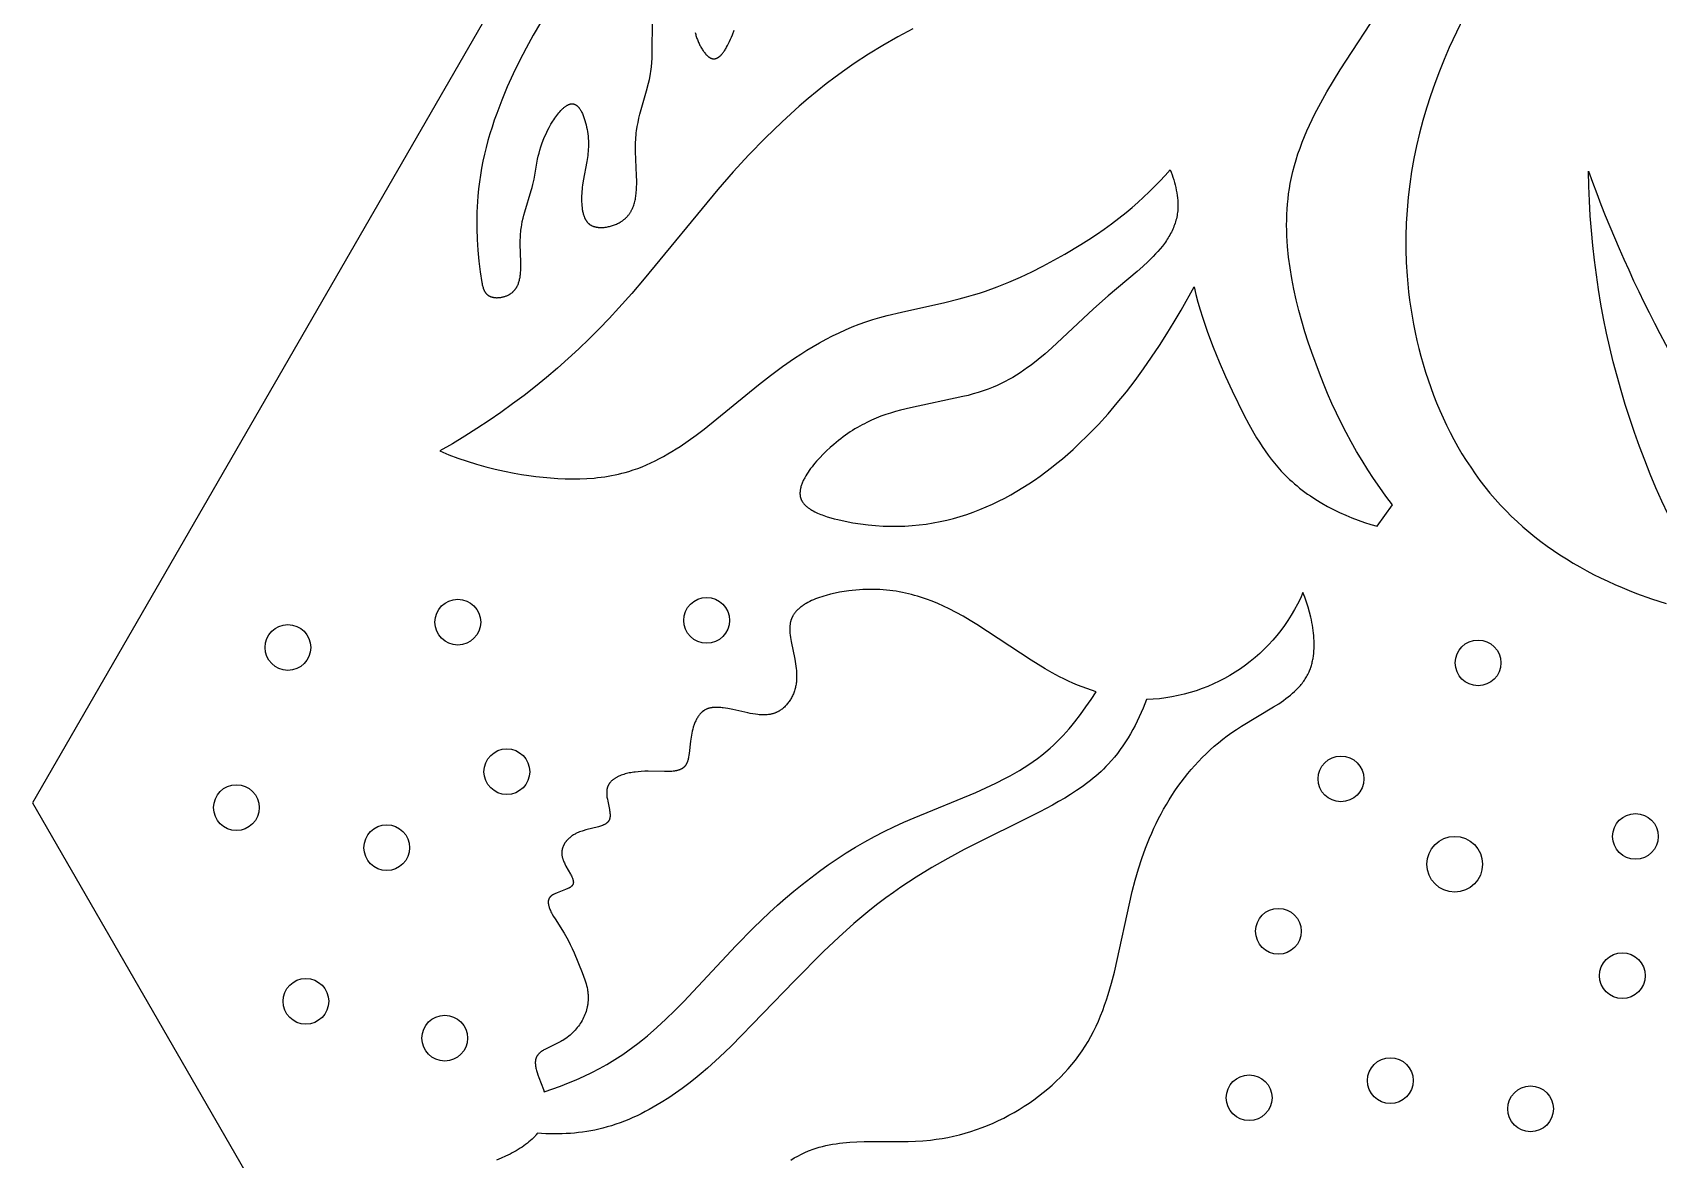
# Model space of a CAD drawing. Extents: x 158 to 281, y 154 to 261.
# Drawn here: x 157.88 to 203.53, y 197.58 to 229.2 of the extents above; entities that cross this region are included whole.
import ezdxf

# ---------------------------------------------------------------- set-up
doc = ezdxf.new("R2010")
doc.units = 0
doc.layers.add('LAYER_01', color=1, linetype='CONTINUOUS')

msp = doc.modelspace()

# ---------------------------------------------------------------- linework, layer by layer
at = {"layer": 'LAYER_01'}
for points in [[(157.879, 207.584), (188.622, 154.337), (250.106, 154.337), (280.848, 207.584), (250.106, 260.831), (188.622, 260.831)], [(172.246, 199.47), (172.699, 199.633), (172.924, 199.722), (173.147, 199.814), (173.367, 199.913), (173.584, 200.016), (173.798, 200.126), (174.007, 200.242), (174.157, 200.332), (174.304, 200.425), (174.449, 200.521), (174.591, 200.621), (174.732, 200.723), (174.87, 200.829), (175.007, 200.937), (175.141, 201.048), (175.405, 201.277), (175.663, 201.515), (175.917, 201.76), (176.166, 202.01), (177.628, 203.57), (178.125, 204.08), (178.566, 204.504), (178.792, 204.709), (179.021, 204.91), (179.254, 205.106), (179.49, 205.297), (179.73, 205.484), (179.974, 205.665), (180.221, 205.841), (180.472, 206.012), (180.727, 206.177), (180.986, 206.336), (181.248, 206.489), (181.515, 206.636), (181.786, 206.777), (182.061, 206.912), (182.344, 207.042), (182.63, 207.166), (184.362, 207.878), (184.644, 208.003), (184.923, 208.134), (185.196, 208.273), (185.33, 208.345), (185.462, 208.419), (185.593, 208.496), (185.722, 208.576), (185.849, 208.658), (185.973, 208.744), (186.096, 208.832), (186.216, 208.924), (186.333, 209.019), (186.448, 209.118), (186.542, 209.203), (186.633, 209.291), (186.723, 209.381), (186.811, 209.474), (186.897, 209.568), (186.982, 209.665), (187.065, 209.763), (187.146, 209.862), (187.304, 210.066), (187.455, 210.275), (187.601, 210.487), (187.741, 210.701), (187.609, 210.744), (187.478, 210.79), (187.348, 210.839), (187.218, 210.891), (187.09, 210.946), (186.963, 211.003), (186.837, 211.063), (186.713, 211.125), (186.509, 211.233), (186.309, 211.346), (186.111, 211.464), (185.916, 211.585), (184.392, 212.589), (184.2, 212.706), (184.008, 212.819), (183.813, 212.927), (183.616, 213.029), (183.459, 213.105), (183.3, 213.175), (183.139, 213.242), (182.976, 213.302), (182.811, 213.358), (182.728, 213.384), (182.644, 213.408), (182.559, 213.431), (182.473, 213.452), (182.387, 213.472), (182.3, 213.49), (182.213, 213.506), (182.124, 213.521), (182.035, 213.534), (181.945, 213.545), (181.854, 213.555), (181.762, 213.563), (181.67, 213.569), (181.577, 213.573), (181.482, 213.575), (181.387, 213.575), (181.291, 213.573), (181.194, 213.569), (181.095, 213.564), (180.996, 213.556), (180.896, 213.546), (180.795, 213.534), (180.667, 213.515), (180.539, 213.494), (180.411, 213.468), (180.284, 213.439), (180.159, 213.406), (180.098, 213.388), (180.038, 213.369), (179.978, 213.349), (179.92, 213.328), (179.862, 213.306), (179.807, 213.283), (179.752, 213.259), (179.699, 213.233), (179.648, 213.207), (179.599, 213.179), (179.575, 213.165), (179.551, 213.15), (179.528, 213.136), (179.506, 213.121), (179.484, 213.105), (179.463, 213.089), (179.442, 213.073), (179.422, 213.057), (179.402, 213.04), (179.383, 213.024), (179.365, 213.006), (179.347, 212.989), (179.33, 212.971), (179.313, 212.953), (179.298, 212.934), (179.283, 212.916), (179.268, 212.896), (179.255, 212.877), (179.242, 212.857), (179.236, 212.847), (179.23, 212.837), (179.224, 212.827), (179.218, 212.817), (179.213, 212.807), (179.208, 212.796), (179.203, 212.786), (179.198, 212.775), (179.194, 212.765), (179.189, 212.754), (179.185, 212.742), (179.181, 212.731), (179.177, 212.719), (179.173, 212.707), (179.169, 212.695), (179.166, 212.683), (179.163, 212.671), (179.16, 212.659), (179.155, 212.634), (179.151, 212.609), (179.147, 212.584), (179.144, 212.558), (179.142, 212.532), (179.141, 212.506), (179.14, 212.479), (179.14, 212.453), (179.14, 212.425), (179.141, 212.398), (179.143, 212.37), (179.145, 212.342), (179.151, 212.286), (179.159, 212.228), (179.167, 212.17), (179.178, 212.111), (179.279, 211.614), (179.301, 211.486), (179.311, 211.422), (179.319, 211.358), (179.325, 211.294), (179.33, 211.23), (179.332, 211.166), (179.332, 211.134), (179.332, 211.102), (179.331, 211.07), (179.329, 211.038), (179.327, 211.007), (179.324, 210.975), (179.32, 210.944), (179.316, 210.912), (179.31, 210.881), (179.304, 210.85), (179.297, 210.82), (179.289, 210.79), (179.281, 210.761), (179.272, 210.732), (179.262, 210.703), (179.251, 210.674), (179.24, 210.645), (179.228, 210.617), (179.215, 210.589), (179.201, 210.562), (179.187, 210.535), (179.172, 210.508), (179.157, 210.482), (179.141, 210.457), (179.124, 210.432), (179.106, 210.407), (179.088, 210.383), (179.07, 210.36), (179.05, 210.337), (179.031, 210.315), (179.01, 210.294), (178.989, 210.274), (178.968, 210.254), (178.946, 210.235), (178.924, 210.217), (178.901, 210.2), (178.889, 210.191), (178.877, 210.183), (178.865, 210.175), (178.853, 210.168), (178.841, 210.161), (178.829, 210.153), (178.817, 210.147), (178.804, 210.14), (178.792, 210.134), (178.779, 210.127), (178.766, 210.122), (178.753, 210.116), (178.739, 210.11), (178.724, 210.105), (178.71, 210.099), (178.695, 210.094), (178.68, 210.09), (178.665, 210.085), (178.65, 210.081), (178.635, 210.078), (178.619, 210.074), (178.604, 210.071), (178.588, 210.068), (178.572, 210.066), (178.541, 210.061), (178.509, 210.058), (178.476, 210.055), (178.444, 210.054), (178.411, 210.053), (178.377, 210.053), (178.344, 210.055), (178.31, 210.056), (178.276, 210.059), (178.242, 210.062), (178.173, 210.07), (178.103, 210.081), (178.032, 210.093), (177.962, 210.107), (177.539, 210.202), (177.403, 210.229), (177.336, 210.241), (177.27, 210.25), (177.238, 210.254), (177.206, 210.258), (177.174, 210.26), (177.143, 210.262), (177.112, 210.264), (177.082, 210.264), (177.052, 210.264), (177.022, 210.262), (176.993, 210.26), (176.979, 210.259), (176.965, 210.257), (176.951, 210.255), (176.937, 210.253), (176.923, 210.25), (176.91, 210.247), (176.896, 210.244), (176.883, 210.241), (176.869, 210.237), (176.856, 210.233), (176.843, 210.229), (176.831, 210.225), (176.818, 210.22), (176.806, 210.215), (176.793, 210.209), (176.781, 210.204), (176.769, 210.198), (176.758, 210.191), (176.746, 210.184), (176.734, 210.177), (176.723, 210.17), (176.712, 210.162), (176.703, 210.155), (176.695, 210.149), (176.686, 210.142), (176.678, 210.135), (176.67, 210.127), (176.662, 210.12), (176.654, 210.112), (176.646, 210.104), (176.638, 210.096), (176.63, 210.088), (176.623, 210.079), (176.615, 210.07), (176.601, 210.052), (176.586, 210.033), (176.573, 210.014), (176.559, 209.994), (176.546, 209.973), (176.534, 209.951), (176.522, 209.929), (176.51, 209.906), (176.499, 209.883), (176.488, 209.859), (176.478, 209.835), (176.468, 209.81), (176.458, 209.785), (176.449, 209.759), (176.44, 209.733), (176.431, 209.707), (176.416, 209.653), (176.402, 209.598), (176.389, 209.542), (176.378, 209.485), (176.368, 209.428), (176.36, 209.37), (176.352, 209.311), (176.317, 208.972), (176.31, 208.92), (176.301, 208.87), (176.296, 208.846), (176.291, 208.822), (176.286, 208.799), (176.279, 208.777), (176.273, 208.755), (176.269, 208.745), (176.265, 208.734), (176.261, 208.724), (176.257, 208.714), (176.253, 208.704), (176.249, 208.694), (176.244, 208.685), (176.24, 208.676), (176.235, 208.667), (176.23, 208.658), (176.224, 208.649), (176.219, 208.641), (176.213, 208.633), (176.207, 208.625), (176.203, 208.619), (176.198, 208.614), (176.193, 208.608), (176.188, 208.603), (176.183, 208.597), (176.178, 208.592), (176.173, 208.587), (176.167, 208.582), (176.162, 208.577), (176.156, 208.573), (176.15, 208.568), (176.145, 208.563), (176.139, 208.559), (176.132, 208.555), (176.126, 208.551), (176.12, 208.547), (176.114, 208.543), (176.107, 208.539), (176.1, 208.536), (176.094, 208.532), (176.087, 208.529), (176.08, 208.525), (176.066, 208.519), (176.051, 208.513), (176.036, 208.508), (176.021, 208.502), (176.005, 208.498), (175.989, 208.493), (175.973, 208.489), (175.956, 208.485), (175.939, 208.482), (175.922, 208.479), (175.904, 208.476), (175.868, 208.471), (175.83, 208.467), (175.791, 208.464), (175.752, 208.462), (175.711, 208.461), (175.626, 208.461), (175.164, 208.47), (175.066, 208.469), (174.969, 208.465), (174.884, 208.458), (174.8, 208.449), (174.758, 208.444), (174.716, 208.437), (174.676, 208.43), (174.635, 208.422), (174.595, 208.414), (174.556, 208.404), (174.518, 208.394), (174.48, 208.383), (174.443, 208.371), (174.407, 208.358), (174.373, 208.344), (174.339, 208.329), (174.322, 208.322), (174.306, 208.314), (174.29, 208.305), (174.275, 208.297), (174.26, 208.288), (174.245, 208.28), (174.23, 208.271), (174.216, 208.261), (174.202, 208.252), (174.189, 208.242), (174.176, 208.232), (174.163, 208.221), (174.151, 208.211), (174.139, 208.2), (174.128, 208.189), (174.117, 208.178), (174.106, 208.166), (174.096, 208.154), (174.086, 208.142), (174.077, 208.13), (174.073, 208.123), (174.068, 208.117), (174.064, 208.111), (174.06, 208.104), (174.056, 208.098), (174.052, 208.091), (174.049, 208.084), (174.045, 208.078), (174.042, 208.071), (174.038, 208.064), (174.035, 208.057), (174.032, 208.05), (174.029, 208.043), (174.026, 208.036), (174.023, 208.028), (174.021, 208.021), (174.019, 208.014), (174.016, 208.006), (174.014, 207.999), (174.012, 207.991), (174.01, 207.983), (174.009, 207.976), (174.007, 207.968), (174.006, 207.96), (174.004, 207.947), (174.002, 207.935), (174.001, 207.922), (174, 207.909), (173.999, 207.896), (173.999, 207.883), (173.999, 207.869), (173.999, 207.856), (173.999, 207.842), (174, 207.828), (174.002, 207.801), (174.005, 207.772), (174.008, 207.744), (174.013, 207.715), (174.018, 207.686), (174.029, 207.628), (174.076, 207.398), (174.081, 207.37), (174.085, 207.343), (174.089, 207.317), (174.091, 207.291), (174.093, 207.266), (174.094, 207.253), (174.094, 207.241), (174.094, 207.229), (174.094, 207.217), (174.094, 207.206), (174.093, 207.194), (174.092, 207.183), (174.09, 207.172), (174.089, 207.161), (174.088, 207.156), (174.086, 207.151), (174.085, 207.146), (174.084, 207.141), (174.083, 207.136), (174.081, 207.131), (174.08, 207.126), (174.078, 207.121), (174.076, 207.116), (174.074, 207.111), (174.072, 207.106), (174.069, 207.1), (174.067, 207.095), (174.064, 207.09), (174.061, 207.085), (174.058, 207.079), (174.055, 207.075), (174.052, 207.07), (174.048, 207.065), (174.045, 207.06), (174.041, 207.055), (174.037, 207.051), (174.033, 207.046), (174.029, 207.042), (174.025, 207.038), (174.02, 207.033), (174.016, 207.029), (174.011, 207.025), (174.007, 207.021), (174.002, 207.017), (173.997, 207.013), (173.992, 207.01), (173.987, 207.006), (173.981, 207.002), (173.971, 206.995), (173.959, 206.988), (173.948, 206.981), (173.936, 206.975), (173.923, 206.969), (173.91, 206.963), (173.897, 206.957), (173.884, 206.951), (173.87, 206.946), (173.856, 206.94), (173.826, 206.93), (173.796, 206.921), (173.765, 206.911), (173.415, 206.824), (173.342, 206.803), (173.307, 206.792), (173.271, 206.78), (173.236, 206.767), (173.201, 206.753), (173.167, 206.738), (173.15, 206.73), (173.134, 206.721), (173.111, 206.709), (173.088, 206.696), (173.065, 206.683), (173.043, 206.668), (173.022, 206.654), (173.001, 206.639), (172.981, 206.623), (172.961, 206.607), (172.942, 206.59), (172.924, 206.573), (172.906, 206.555), (172.889, 206.537), (172.873, 206.518), (172.865, 206.509), (172.858, 206.499), (172.85, 206.489), (172.843, 206.48), (172.836, 206.47), (172.829, 206.46), (172.823, 206.45), (172.817, 206.44), (172.81, 206.429), (172.805, 206.419), (172.799, 206.409), (172.793, 206.398), (172.788, 206.388), (172.783, 206.377), (172.779, 206.366), (172.774, 206.355), (172.77, 206.344), (172.766, 206.334), (172.762, 206.323), (172.759, 206.311), (172.755, 206.3), (172.753, 206.289), (172.75, 206.278), (172.747, 206.266), (172.745, 206.255), (172.743, 206.243), (172.742, 206.232), (172.741, 206.22), (172.74, 206.209), (172.739, 206.197), (172.738, 206.185), (172.738, 206.174), (172.738, 206.162), (172.739, 206.15), (172.74, 206.138), (172.741, 206.126), (172.742, 206.114), (172.744, 206.102), (172.746, 206.088), (172.749, 206.073), (172.753, 206.059), (172.757, 206.044), (172.761, 206.029), (172.765, 206.015), (172.77, 206), (172.775, 205.986), (172.781, 205.971), (172.787, 205.956), (172.799, 205.927), (172.813, 205.898), (172.827, 205.868), (172.857, 205.81), (172.983, 205.587), (172.997, 205.561), (173.01, 205.535), (173.022, 205.51), (173.033, 205.485), (173.038, 205.473), (173.042, 205.461), (173.046, 205.449), (173.05, 205.437), (173.053, 205.426), (173.056, 205.415), (173.057, 205.409), (173.059, 205.404), (173.06, 205.398), (173.061, 205.393), (173.061, 205.387), (173.062, 205.382), (173.063, 205.376), (173.063, 205.371), (173.064, 205.366), (173.064, 205.361), (173.064, 205.356), (173.064, 205.351), (173.063, 205.345), (173.063, 205.34), (173.063, 205.336), (173.062, 205.331), (173.061, 205.326), (173.06, 205.321), (173.059, 205.316), (173.058, 205.312), (173.057, 205.307), (173.056, 205.305), (173.055, 205.303), (173.054, 205.3), (173.053, 205.298), (173.052, 205.296), (173.051, 205.294), (173.05, 205.291), (173.049, 205.289), (173.048, 205.287), (173.047, 205.285), (173.046, 205.283), (173.045, 205.281), (173.043, 205.278), (173.042, 205.276), (173.04, 205.273), (173.038, 205.27), (173.035, 205.267), (173.033, 205.263), (173.03, 205.26), (173.028, 205.257), (173.025, 205.254), (173.022, 205.251), (173.019, 205.248), (173.016, 205.245), (173.013, 205.242), (173.009, 205.239), (173.006, 205.236), (173.003, 205.233), (172.996, 205.228), (172.988, 205.222), (172.98, 205.217), (172.972, 205.211), (172.964, 205.206), (172.955, 205.201), (172.946, 205.196), (172.937, 205.191), (172.927, 205.186), (172.908, 205.176), (172.887, 205.167), (172.866, 205.158), (172.844, 205.149), (172.657, 205.08), (172.61, 205.063), (172.588, 205.053), (172.566, 205.044), (172.545, 205.034), (172.524, 205.024), (172.505, 205.014), (172.495, 205.008), (172.486, 205.003), (172.477, 204.998), (172.468, 204.992), (172.46, 204.986), (172.452, 204.98), (172.444, 204.974), (172.437, 204.968), (172.433, 204.965), (172.43, 204.962), (172.426, 204.958), (172.423, 204.955), (172.418, 204.95), (172.414, 204.946), (172.409, 204.941), (172.405, 204.936), (172.401, 204.93), (172.397, 204.925), (172.394, 204.92), (172.391, 204.915), (172.387, 204.909), (172.384, 204.904), (172.381, 204.898), (172.379, 204.893), (172.376, 204.887), (172.374, 204.881), (172.372, 204.875), (172.37, 204.87), (172.368, 204.864), (172.366, 204.858), (172.365, 204.852), (172.364, 204.845), (172.362, 204.839), (172.361, 204.833), (172.36, 204.827), (172.36, 204.82), (172.359, 204.814), (172.359, 204.807), (172.359, 204.801), (172.358, 204.794), (172.359, 204.788), (172.359, 204.781), (172.359, 204.774), (172.359, 204.767), (172.36, 204.761), (172.361, 204.754), (172.362, 204.747), (172.363, 204.74), (172.365, 204.726), (172.368, 204.711), (172.371, 204.697), (172.375, 204.682), (172.38, 204.667), (172.384, 204.652), (172.389, 204.637), (172.395, 204.622), (172.401, 204.606), (172.407, 204.59), (172.421, 204.559), (172.436, 204.527), (172.453, 204.494), (172.47, 204.461), (172.508, 204.395), (172.55, 204.327), (172.808, 203.925), (172.846, 203.86), (172.882, 203.797), (172.916, 203.734), (172.977, 203.613), (173.032, 203.495), (173.083, 203.379), (173.308, 202.826), (173.349, 202.721), (173.386, 202.615), (173.403, 202.562), (173.419, 202.508), (173.434, 202.454), (173.447, 202.4), (173.458, 202.345), (173.463, 202.318), (173.467, 202.29), (173.47, 202.263), (173.474, 202.235), (173.476, 202.208), (173.478, 202.18), (173.479, 202.157), (173.48, 202.135), (173.48, 202.112), (173.48, 202.089), (173.479, 202.067), (173.478, 202.044), (173.476, 202.021), (173.474, 201.999), (173.472, 201.976), (173.469, 201.954), (173.466, 201.931), (173.462, 201.908), (173.458, 201.886), (173.454, 201.864), (173.449, 201.841), (173.444, 201.819), (173.432, 201.774), (173.419, 201.73), (173.404, 201.686), (173.388, 201.643), (173.37, 201.6), (173.351, 201.557), (173.33, 201.515), (173.308, 201.474), (173.284, 201.433), (173.259, 201.392), (173.232, 201.353), (173.204, 201.314), (173.175, 201.276), (173.144, 201.238), (173.112, 201.202), (173.079, 201.166), (173.044, 201.132), (173.008, 201.098), (172.971, 201.065), (172.933, 201.034), (172.893, 201.003), (172.852, 200.974), (172.81, 200.945), (172.767, 200.918), (172.741, 200.903), (172.714, 200.888), (172.659, 200.859), (172.335, 200.701), (172.285, 200.675), (172.261, 200.662), (172.238, 200.648), (172.215, 200.635), (172.193, 200.621), (172.173, 200.607), (172.153, 200.592), (172.143, 200.585), (172.134, 200.577), (172.125, 200.57), (172.116, 200.562), (172.107, 200.554), (172.099, 200.546), (172.091, 200.538), (172.083, 200.53), (172.076, 200.522), (172.069, 200.513), (172.062, 200.505), (172.055, 200.496), (172.049, 200.487), (172.043, 200.478), (172.041, 200.474), (172.038, 200.469), (172.035, 200.464), (172.033, 200.46), (172.03, 200.454), (172.027, 200.448), (172.025, 200.443), (172.022, 200.437), (172.02, 200.431), (172.018, 200.425), (172.016, 200.419), (172.014, 200.413), (172.012, 200.407), (172.01, 200.401), (172.008, 200.395), (172.007, 200.389), (172.005, 200.383), (172.004, 200.377), (172.003, 200.37), (172.001, 200.364), (172, 200.351), (171.998, 200.338), (171.997, 200.325), (171.996, 200.312), (171.996, 200.298), (171.996, 200.284), (171.996, 200.27), (171.997, 200.256), (171.998, 200.242), (171.999, 200.228), (172.001, 200.213), (172.003, 200.198), (172.008, 200.169), (172.014, 200.138), (172.021, 200.107), (172.029, 200.076), (172.038, 200.044), (172.048, 200.012), (172.07, 199.947), (172.093, 199.88), (172.223, 199.538)]]:
    msp.add_lwpolyline(points, close=True, dxfattribs=at)
for points in [[(198.578, 230.726), (197.657, 228.779), (197.514, 228.45), (197.377, 228.118), (197.247, 227.776), (197.126, 227.431), (197.014, 227.084), (196.911, 226.733), (196.819, 226.38), (196.735, 226.024), (196.662, 225.667), (196.599, 225.307), (196.546, 224.945), (196.503, 224.582), (196.471, 224.217), (196.449, 223.851), (196.438, 223.484), (196.438, 223.116), (196.449, 222.747), (196.471, 222.378), (196.49, 222.15), (196.514, 221.922), (196.542, 221.695), (196.574, 221.467), (196.611, 221.24), (196.651, 221.014), (196.697, 220.788), (196.746, 220.563), (196.8, 220.339), (196.858, 220.116), (196.921, 219.894), (196.988, 219.674), (197.059, 219.455), (197.135, 219.238), (197.215, 219.023), (197.299, 218.81), (197.388, 218.599), (197.481, 218.39), (197.579, 218.183), (197.681, 217.979), (197.787, 217.778), (197.898, 217.579), (198.013, 217.383), (198.133, 217.191), (198.257, 217.001), (198.385, 216.815), (198.518, 216.633), (198.656, 216.454), (198.798, 216.279), (198.944, 216.107), (199.095, 215.94), (199.25, 215.777), (199.403, 215.625), (199.56, 215.476), (199.722, 215.331), (199.887, 215.191), (200.055, 215.054), (200.227, 214.921), (200.402, 214.792), (200.58, 214.667), (200.762, 214.546), (200.946, 214.428), (201.133, 214.315), (201.322, 214.205), (201.514, 214.099), (201.709, 213.996), (201.905, 213.898), (202.104, 213.803), (202.304, 213.712), (202.506, 213.624), (202.71, 213.54), (202.915, 213.46), (203.33, 213.31), (203.748, 213.175)], [(182.597, 229.305), (182.174, 229.079), (181.757, 228.842), (181.348, 228.593), (180.948, 228.331), (180.681, 228.146), (180.418, 227.955), (180.16, 227.759), (179.905, 227.557), (179.654, 227.349), (179.406, 227.137), (178.922, 226.698), (178.451, 226.243), (177.994, 225.773), (177.549, 225.291), (177.117, 224.799), (175.052, 222.288), (174.701, 221.877), (174.342, 221.473), (174.069, 221.179), (173.79, 220.89), (173.506, 220.606), (173.216, 220.327), (172.92, 220.054), (172.62, 219.787), (172.313, 219.526), (172.002, 219.271), (171.683, 219.021), (171.359, 218.778), (171.03, 218.541), (170.696, 218.311), (170.358, 218.087), (170.016, 217.871), (169.669, 217.662), (169.319, 217.459), (169.57, 217.356), (169.824, 217.26), (170.08, 217.173), (170.34, 217.092), (170.602, 217.019), (170.867, 216.953), (171.135, 216.893), (171.406, 216.84), (171.607, 216.804), (171.81, 216.773), (172.014, 216.745), (172.219, 216.721), (172.424, 216.702), (172.629, 216.688), (172.833, 216.679), (173.038, 216.675), (173.241, 216.678), (173.444, 216.686), (173.644, 216.701), (173.744, 216.711), (173.844, 216.723), (173.943, 216.737), (174.041, 216.752), (174.139, 216.77), (174.236, 216.789), (174.332, 216.81), (174.428, 216.833), (174.523, 216.858), (174.617, 216.886), (174.744, 216.926), (174.87, 216.971), (174.994, 217.019), (175.118, 217.07), (175.239, 217.125), (175.36, 217.183), (175.479, 217.244), (175.598, 217.308), (175.715, 217.375), (175.831, 217.444), (175.947, 217.516), (176.061, 217.589), (176.288, 217.744), (176.512, 217.905), (176.734, 218.073), (178.264, 219.317), (178.597, 219.576), (178.934, 219.826), (179.276, 220.064), (179.449, 220.178), (179.623, 220.289), (179.8, 220.395), (179.978, 220.498), (180.157, 220.596), (180.339, 220.69), (180.522, 220.779), (180.708, 220.863), (180.895, 220.941), (181.085, 221.014), (181.279, 221.082), (181.474, 221.145), (181.671, 221.204), (181.87, 221.258), (182.272, 221.358), (183.491, 221.63), (183.896, 221.729), (184.097, 221.782), (184.296, 221.84), (184.465, 221.892), (184.632, 221.948), (184.963, 222.067), (185.29, 222.198), (185.613, 222.339), (185.932, 222.489), (186.247, 222.647), (186.558, 222.814), (186.865, 222.987), (187.313, 223.255), (187.533, 223.394), (187.75, 223.537), (187.964, 223.685), (188.175, 223.837), (188.382, 223.995), (188.585, 224.157), (188.75, 224.295), (188.913, 224.436), (189.072, 224.581), (189.228, 224.729), (189.381, 224.88), (189.532, 225.034), (189.679, 225.19), (189.824, 225.349), (189.85, 225.281), (189.874, 225.211), (189.898, 225.141), (189.92, 225.069), (189.94, 224.997), (189.959, 224.925), (189.976, 224.852), (189.992, 224.779), (190.005, 224.706), (190.016, 224.633), (190.025, 224.56), (190.032, 224.487), (190.034, 224.451), (190.035, 224.415), (190.036, 224.379), (190.037, 224.343), (190.036, 224.308), (190.035, 224.273), (190.033, 224.237), (190.031, 224.203), (190.026, 224.157), (190.02, 224.112), (190.012, 224.067), (190.004, 224.022), (189.994, 223.979), (189.983, 223.935), (189.97, 223.892), (189.957, 223.849), (189.942, 223.807), (189.927, 223.765), (189.91, 223.723), (189.892, 223.682), (189.873, 223.641), (189.853, 223.6), (189.831, 223.56), (189.809, 223.52), (189.786, 223.48), (189.762, 223.441), (189.738, 223.401), (189.712, 223.363), (189.685, 223.324), (189.658, 223.286), (189.601, 223.21), (189.54, 223.136), (189.477, 223.062), (189.411, 222.989), (189.343, 222.917), (189.272, 222.845), (189.2, 222.775), (189.05, 222.635), (188.893, 222.497), (188.081, 221.817), (187.665, 221.446), (186.499, 220.356), (186.307, 220.188), (186.112, 220.027), (185.915, 219.872), (185.814, 219.798), (185.713, 219.727), (185.61, 219.657), (185.506, 219.59), (185.401, 219.526), (185.294, 219.465), (185.185, 219.406), (185.074, 219.35), (184.962, 219.298), (184.847, 219.248), (184.711, 219.195), (184.573, 219.146), (184.433, 219.101), (184.29, 219.059), (184.146, 219.02), (184, 218.984), (182.53, 218.675), (182.248, 218.605), (182.109, 218.567), (181.972, 218.525), (181.836, 218.48), (181.701, 218.432), (181.567, 218.379), (181.434, 218.322), (181.301, 218.259), (181.235, 218.226), (181.169, 218.191), (181.103, 218.155), (181.037, 218.117), (180.971, 218.078), (180.905, 218.037), (180.839, 217.994), (180.773, 217.949), (180.707, 217.903), (180.64, 217.855), (180.574, 217.805), (180.508, 217.753), (180.374, 217.643), (180.274, 217.555), (180.174, 217.463), (180.077, 217.367), (179.982, 217.269), (179.891, 217.169), (179.847, 217.118), (179.804, 217.067), (179.764, 217.015), (179.724, 216.964), (179.687, 216.912), (179.652, 216.861), (179.618, 216.809), (179.587, 216.758), (179.558, 216.707), (179.545, 216.682), (179.532, 216.656), (179.519, 216.631), (179.508, 216.606), (179.497, 216.581), (179.487, 216.557), (179.477, 216.532), (179.469, 216.508), (179.461, 216.483), (179.453, 216.459), (179.447, 216.435), (179.441, 216.411), (179.437, 216.388), (179.433, 216.365), (179.431, 216.353), (179.43, 216.342), (179.428, 216.33), (179.427, 216.319), (179.427, 216.307), (179.426, 216.296), (179.426, 216.285), (179.426, 216.274), (179.426, 216.263), (179.426, 216.252), (179.427, 216.241), (179.427, 216.23), (179.429, 216.219), (179.43, 216.209), (179.431, 216.198), (179.433, 216.187), (179.435, 216.177), (179.437, 216.167), (179.44, 216.156), (179.443, 216.146), (179.446, 216.136), (179.449, 216.126), (179.453, 216.116), (179.457, 216.106), (179.46, 216.098), (179.463, 216.091), (179.467, 216.083), (179.47, 216.076), (179.474, 216.068), (179.478, 216.061), (179.482, 216.054), (179.486, 216.047), (179.49, 216.039), (179.495, 216.032), (179.504, 216.018), (179.514, 216.004), (179.525, 215.991), (179.536, 215.977), (179.548, 215.964), (179.56, 215.951), (179.573, 215.938), (179.586, 215.925), (179.6, 215.912), (179.614, 215.9), (179.629, 215.888), (179.644, 215.876), (179.66, 215.864), (179.676, 215.852), (179.692, 215.841), (179.709, 215.83), (179.727, 215.818), (179.762, 215.797), (179.8, 215.776), (179.839, 215.755), (179.879, 215.736), (179.921, 215.716), (179.964, 215.698), (180.008, 215.68), (180.053, 215.663), (180.098, 215.646), (180.193, 215.615), (180.29, 215.585), (180.39, 215.558), (180.491, 215.532), (180.695, 215.487), (180.912, 215.445), (181.126, 215.411), (181.339, 215.384), (181.55, 215.364), (181.759, 215.351), (181.965, 215.345), (182.17, 215.345), (182.373, 215.352), (182.574, 215.365), (182.773, 215.384), (182.97, 215.409), (183.165, 215.44), (183.358, 215.477), (183.549, 215.52), (183.738, 215.568), (183.925, 215.622), (184.11, 215.681), (184.293, 215.745), (184.474, 215.814), (184.653, 215.889), (184.829, 215.968), (185.004, 216.051), (185.177, 216.139), (185.348, 216.232), (185.517, 216.329), (185.684, 216.43), (185.849, 216.535), (186.011, 216.643), (186.172, 216.756), (186.331, 216.872), (186.488, 216.992), (186.642, 217.115), (186.795, 217.242), (186.945, 217.371), (187.094, 217.504), (187.24, 217.639), (187.527, 217.918), (187.805, 218.206), (188.075, 218.504), (188.336, 218.809), (188.59, 219.122), (188.835, 219.44), (189.071, 219.763), (189.299, 220.089), (189.519, 220.418), (189.73, 220.749), (189.933, 221.081), (190.127, 221.412), (190.489, 222.069), (190.543, 221.854), (190.601, 221.639), (190.663, 221.425), (190.728, 221.213), (190.87, 220.792), (191.024, 220.375), (191.192, 219.961), (191.37, 219.551), (191.558, 219.144), (191.889, 218.477), (192.028, 218.216), (192.173, 217.96), (192.248, 217.833), (192.325, 217.709), (192.405, 217.586), (192.487, 217.465), (192.571, 217.346), (192.659, 217.229), (192.749, 217.115), (192.843, 217.004), (192.939, 216.896), (193.04, 216.79), (193.105, 216.725), (193.172, 216.661), (193.241, 216.599), (193.311, 216.537), (193.382, 216.477), (193.454, 216.419), (193.528, 216.361), (193.603, 216.305), (193.679, 216.25), (193.756, 216.197), (193.913, 216.094), (194.074, 215.996), (194.238, 215.903), (194.405, 215.816), (194.575, 215.733), (194.747, 215.656), (194.922, 215.584), (195.098, 215.517), (195.275, 215.455), (195.453, 215.397), (195.632, 215.345), (196.06, 215.95), (195.878, 216.191), (195.702, 216.435), (195.531, 216.684), (195.367, 216.935), (195.207, 217.191), (195.054, 217.449), (194.905, 217.712), (194.762, 217.977), (194.624, 218.246), (194.491, 218.519), (194.363, 218.794), (194.24, 219.073), (194.122, 219.355), (194.008, 219.64), (193.795, 220.22), (193.697, 220.511), (193.603, 220.805), (193.515, 221.102), (193.434, 221.4), (193.359, 221.699), (193.293, 221.999), (193.234, 222.3), (193.185, 222.601), (193.145, 222.902), (193.116, 223.202), (193.105, 223.352), (193.097, 223.501), (193.092, 223.65), (193.09, 223.799), (193.091, 223.947), (193.095, 224.095), (193.103, 224.242), (193.113, 224.388), (193.128, 224.534), (193.145, 224.68), (193.166, 224.824), (193.191, 224.968), (193.225, 225.136), (193.264, 225.303), (193.307, 225.469), (193.355, 225.634), (193.408, 225.797), (193.465, 225.96), (193.525, 226.122), (193.59, 226.283), (193.658, 226.443), (193.73, 226.602), (193.882, 226.919), (194.046, 227.232), (194.22, 227.543), (194.402, 227.851), (194.591, 228.158), (195.781, 229.974)], [(172.143, 229.479), (171.939, 229.125), (171.743, 228.768), (171.556, 228.407), (171.377, 228.043), (171.21, 227.675), (171.054, 227.304), (170.911, 226.93), (170.845, 226.742), (170.782, 226.552), (170.723, 226.362), (170.667, 226.171), (170.616, 225.98), (170.569, 225.787), (170.526, 225.594), (170.487, 225.399), (170.453, 225.204), (170.424, 225.009), (170.4, 224.812), (170.38, 224.615), (170.368, 224.464), (170.36, 224.312), (170.354, 224.161), (170.351, 224.009), (170.352, 223.704), (170.363, 223.399), (170.384, 223.095), (170.413, 222.791), (170.451, 222.488), (170.496, 222.188), (170.499, 222.164), (170.504, 222.141), (170.508, 222.118), (170.514, 222.094), (170.52, 222.071), (170.527, 222.047), (170.531, 222.036), (170.535, 222.024), (170.539, 222.013), (170.543, 222.002), (170.548, 221.991), (170.553, 221.98), (170.558, 221.969), (170.563, 221.958), (170.569, 221.948), (170.574, 221.938), (170.58, 221.928), (170.586, 221.918), (170.593, 221.908), (170.6, 221.899), (170.607, 221.89), (170.614, 221.881), (170.618, 221.877), (170.621, 221.872), (170.625, 221.868), (170.629, 221.864), (170.633, 221.86), (170.637, 221.856), (170.641, 221.853), (170.646, 221.849), (170.653, 221.843), (170.66, 221.838), (170.667, 221.832), (170.674, 221.827), (170.681, 221.822), (170.689, 221.818), (170.697, 221.813), (170.705, 221.809), (170.713, 221.805), (170.721, 221.801), (170.729, 221.797), (170.738, 221.794), (170.746, 221.79), (170.755, 221.787), (170.764, 221.784), (170.773, 221.782), (170.782, 221.779), (170.791, 221.777), (170.8, 221.775), (170.809, 221.773), (170.819, 221.771), (170.828, 221.769), (170.838, 221.768), (170.847, 221.766), (170.857, 221.765), (170.867, 221.764), (170.886, 221.763), (170.906, 221.762), (170.926, 221.762), (170.946, 221.763), (170.966, 221.764), (170.986, 221.765), (171.006, 221.768), (171.026, 221.771), (171.046, 221.774), (171.066, 221.778), (171.086, 221.782), (171.105, 221.787), (171.124, 221.792), (171.143, 221.798), (171.162, 221.805), (171.18, 221.811), (171.198, 221.818), (171.216, 221.826), (171.233, 221.834), (171.245, 221.84), (171.256, 221.846), (171.268, 221.852), (171.279, 221.859), (171.29, 221.866), (171.301, 221.873), (171.311, 221.88), (171.322, 221.887), (171.332, 221.894), (171.341, 221.902), (171.351, 221.91), (171.36, 221.918), (171.369, 221.926), (171.378, 221.934), (171.387, 221.943), (171.395, 221.951), (171.403, 221.96), (171.411, 221.969), (171.419, 221.978), (171.426, 221.988), (171.434, 221.997), (171.441, 222.007), (171.448, 222.017), (171.454, 222.027), (171.461, 222.037), (171.467, 222.047), (171.473, 222.057), (171.479, 222.068), (171.485, 222.078), (171.49, 222.089), (171.496, 222.1), (171.501, 222.111), (171.511, 222.134), (171.52, 222.157), (171.528, 222.18), (171.536, 222.204), (171.543, 222.229), (171.55, 222.253), (171.556, 222.279), (171.561, 222.305), (171.566, 222.331), (171.57, 222.357), (171.574, 222.384), (171.578, 222.412), (171.583, 222.467), (171.587, 222.524), (171.59, 222.582), (171.591, 222.641), (171.591, 222.762), (171.575, 223.26), (171.575, 223.383), (171.576, 223.444), (171.579, 223.504), (171.582, 223.555), (171.586, 223.606), (171.592, 223.656), (171.598, 223.705), (171.605, 223.754), (171.613, 223.802), (171.63, 223.898), (171.651, 223.991), (171.673, 224.082), (171.698, 224.172), (171.881, 224.769), (171.904, 224.851), (171.925, 224.934), (171.943, 225.011), (171.959, 225.088), (172.061, 225.647), (172.08, 225.731), (172.101, 225.817), (172.124, 225.904), (172.151, 225.993), (172.182, 226.084), (172.217, 226.178), (172.256, 226.273), (172.296, 226.362), (172.339, 226.451), (172.386, 226.54), (172.435, 226.628), (172.487, 226.714), (172.514, 226.755), (172.541, 226.796), (172.569, 226.835), (172.597, 226.874), (172.625, 226.91), (172.653, 226.946), (172.682, 226.979), (172.711, 227.011), (172.74, 227.041), (172.754, 227.055), (172.768, 227.069), (172.783, 227.082), (172.797, 227.095), (172.812, 227.106), (172.826, 227.118), (172.84, 227.129), (172.855, 227.139), (172.869, 227.148), (172.883, 227.157), (172.89, 227.161), (172.897, 227.165), (172.905, 227.169), (172.912, 227.172), (172.919, 227.176), (172.926, 227.179), (172.933, 227.182), (172.94, 227.185), (172.947, 227.187), (172.953, 227.19), (172.96, 227.192), (172.967, 227.194), (172.974, 227.196), (172.981, 227.198), (172.988, 227.199), (172.994, 227.2), (173.001, 227.201), (173.008, 227.202), (173.015, 227.203), (173.021, 227.203), (173.028, 227.204), (173.035, 227.204), (173.041, 227.203), (173.048, 227.203), (173.054, 227.202), (173.057, 227.202), (173.061, 227.201), (173.064, 227.201), (173.067, 227.2), (173.07, 227.2), (173.073, 227.199), (173.077, 227.198), (173.08, 227.197), (173.083, 227.196), (173.086, 227.196), (173.089, 227.195), (173.092, 227.193), (173.096, 227.192), (173.099, 227.191), (173.103, 227.189), (173.107, 227.188), (173.111, 227.186), (173.115, 227.184), (173.12, 227.182), (173.124, 227.179), (173.128, 227.177), (173.132, 227.175), (173.136, 227.172), (173.14, 227.169), (173.144, 227.167), (173.148, 227.164), (173.152, 227.161), (173.156, 227.158), (173.164, 227.151), (173.172, 227.145), (173.18, 227.138), (173.187, 227.13), (173.195, 227.122), (173.202, 227.114), (173.21, 227.105), (173.217, 227.096), (173.224, 227.087), (173.231, 227.078), (173.238, 227.068), (173.245, 227.058), (173.252, 227.047), (173.266, 227.026), (173.279, 227.003), (173.292, 226.979), (173.304, 226.955), (173.316, 226.929), (173.328, 226.903), (173.339, 226.875), (173.35, 226.848), (173.361, 226.819), (173.371, 226.79), (173.39, 226.731), (173.407, 226.67), (173.423, 226.609), (173.437, 226.547), (173.449, 226.485), (173.46, 226.424), (173.469, 226.357), (173.477, 226.292), (173.482, 226.229), (173.485, 226.166), (173.487, 226.105), (173.487, 226.045), (173.486, 225.985), (173.483, 225.927), (173.478, 225.869), (173.473, 225.812), (173.466, 225.755), (173.459, 225.699), (173.442, 225.588), (173.339, 225.037), (173.322, 224.922), (173.315, 224.864), (173.308, 224.804), (173.303, 224.744), (173.299, 224.683), (173.296, 224.621), (173.294, 224.558), (173.294, 224.505), (173.295, 224.451), (173.298, 224.397), (173.302, 224.343), (173.307, 224.29), (173.311, 224.264), (173.315, 224.238), (173.319, 224.212), (173.324, 224.186), (173.329, 224.161), (173.335, 224.136), (173.342, 224.111), (173.349, 224.087), (173.357, 224.064), (173.365, 224.041), (173.374, 224.018), (173.379, 224.007), (173.384, 223.996), (173.389, 223.986), (173.394, 223.975), (173.399, 223.965), (173.405, 223.955), (173.411, 223.945), (173.417, 223.935), (173.423, 223.925), (173.429, 223.916), (173.436, 223.907), (173.442, 223.898), (173.449, 223.889), (173.456, 223.88), (173.464, 223.872), (173.471, 223.864), (173.479, 223.856), (173.487, 223.848), (173.495, 223.841), (173.503, 223.834), (173.511, 223.827), (173.52, 223.82), (173.53, 223.813), (173.54, 223.806), (173.551, 223.8), (173.561, 223.794), (173.572, 223.788), (173.584, 223.782), (173.595, 223.777), (173.607, 223.772), (173.618, 223.767), (173.63, 223.763), (173.643, 223.759), (173.655, 223.755), (173.668, 223.752), (173.68, 223.749), (173.693, 223.746), (173.706, 223.743), (173.72, 223.741), (173.733, 223.739), (173.747, 223.737), (173.76, 223.735), (173.774, 223.734), (173.788, 223.733), (173.802, 223.732), (173.816, 223.731), (173.844, 223.731), (173.873, 223.732), (173.902, 223.733), (173.931, 223.736), (173.961, 223.739), (173.99, 223.743), (174.02, 223.749), (174.049, 223.755), (174.078, 223.761), (174.108, 223.769), (174.136, 223.777), (174.165, 223.786), (174.193, 223.796), (174.221, 223.806), (174.249, 223.817), (174.276, 223.828), (174.302, 223.841), (174.328, 223.853), (174.353, 223.867), (174.378, 223.88), (174.394, 223.89), (174.41, 223.9), (174.426, 223.91), (174.441, 223.921), (174.456, 223.931), (174.47, 223.942), (174.484, 223.953), (174.498, 223.965), (174.511, 223.976), (174.525, 223.988), (174.537, 224), (174.55, 224.012), (174.562, 224.024), (174.574, 224.037), (174.585, 224.05), (174.596, 224.063), (174.607, 224.076), (174.618, 224.089), (174.628, 224.103), (174.638, 224.117), (174.647, 224.13), (174.657, 224.145), (174.666, 224.159), (174.675, 224.173), (174.683, 224.188), (174.691, 224.203), (174.699, 224.218), (174.707, 224.233), (174.715, 224.248), (174.722, 224.264), (174.735, 224.295), (174.748, 224.327), (174.76, 224.36), (174.77, 224.393), (174.78, 224.427), (174.789, 224.461), (174.797, 224.496), (174.805, 224.531), (174.811, 224.567), (174.817, 224.604), (174.822, 224.641), (174.827, 224.678), (174.831, 224.716), (174.837, 224.792), (174.84, 224.871), (174.842, 224.95), (174.842, 225.031), (174.839, 225.195), (174.81, 225.868), (174.809, 226.035), (174.81, 226.117), (174.814, 226.198), (174.819, 226.26), (174.824, 226.322), (174.831, 226.384), (174.839, 226.444), (174.858, 226.564), (174.88, 226.682), (174.905, 226.797), (174.933, 226.911), (175.119, 227.566), (175.175, 227.778), (175.199, 227.883), (175.221, 227.989), (175.231, 228.051), (175.241, 228.112), (175.256, 228.236), (175.268, 228.361), (175.276, 228.486), (175.281, 228.613), (175.284, 229.547)], [(176.485, 229.208), (176.491, 229.18), (176.499, 229.151), (176.507, 229.123), (176.516, 229.094), (176.525, 229.066), (176.535, 229.037), (176.546, 229.009), (176.557, 228.98), (176.568, 228.952), (176.58, 228.924), (176.593, 228.897), (176.606, 228.87), (176.619, 228.843), (176.633, 228.816), (176.647, 228.79), (176.662, 228.765), (176.676, 228.741), (176.692, 228.717), (176.707, 228.693), (176.723, 228.671), (176.739, 228.649), (176.755, 228.629), (176.771, 228.609), (176.787, 228.591), (176.795, 228.582), (176.804, 228.573), (176.812, 228.565), (176.82, 228.557), (176.829, 228.549), (176.837, 228.541), (176.846, 228.534), (176.854, 228.528), (176.862, 228.521), (176.871, 228.515), (176.879, 228.509), (176.888, 228.504), (176.896, 228.499), (176.904, 228.494), (176.913, 228.489), (176.917, 228.487), (176.921, 228.485), (176.925, 228.483), (176.93, 228.482), (176.934, 228.48), (176.938, 228.478), (176.942, 228.477), (176.947, 228.475), (176.951, 228.474), (176.955, 228.473), (176.959, 228.472), (176.964, 228.471), (176.968, 228.47), (176.972, 228.469), (176.976, 228.468), (176.981, 228.468), (176.985, 228.467), (176.989, 228.467), (176.993, 228.466), (176.997, 228.466), (177.002, 228.466), (177.006, 228.466), (177.01, 228.466), (177.014, 228.466), (177.018, 228.466), (177.023, 228.466), (177.027, 228.467), (177.031, 228.467), (177.035, 228.468), (177.039, 228.468), (177.043, 228.469), (177.047, 228.47), (177.052, 228.471), (177.056, 228.472), (177.06, 228.473), (177.064, 228.474), (177.068, 228.475), (177.072, 228.477), (177.076, 228.478), (177.08, 228.48), (177.085, 228.481), (177.089, 228.483), (177.097, 228.486), (177.105, 228.49), (177.113, 228.494), (177.121, 228.499), (177.129, 228.504), (177.137, 228.509), (177.145, 228.514), (177.153, 228.52), (177.161, 228.526), (177.169, 228.532), (177.177, 228.539), (177.185, 228.546), (177.193, 228.553), (177.201, 228.56), (177.209, 228.568), (177.217, 228.576), (177.232, 228.593), (177.248, 228.611), (177.263, 228.63), (177.278, 228.65), (177.293, 228.67), (177.308, 228.692), (177.323, 228.715), (177.338, 228.738), (177.353, 228.762), (177.367, 228.788), (177.396, 228.84), (177.424, 228.895), (177.452, 228.953), (177.479, 229.014), (177.506, 229.076), (177.532, 229.141), (177.582, 229.274)]]:
    msp.add_lwpolyline(points, dxfattribs=at)
for points in [[(205.443, 212.772, -0.144493), (201.563, 225.314, 0.150085), (214.084, 208.583, -0.044108)], [(179.168, 197.56), (179.266, 197.617), (179.366, 197.671), (179.466, 197.722), (179.567, 197.769), (179.669, 197.814), (179.721, 197.834), (179.773, 197.854), (179.825, 197.873), (179.877, 197.891), (179.969, 197.919), (180.061, 197.944), (180.154, 197.967), (180.248, 197.987), (180.343, 198.004), (180.438, 198.019), (180.535, 198.032), (180.632, 198.043), (180.73, 198.053), (180.828, 198.06), (181.027, 198.071), (181.227, 198.076), (182.463, 198.08), (182.672, 198.088), (182.88, 198.101), (183.089, 198.12), (183.253, 198.141), (183.416, 198.166), (183.579, 198.196), (183.741, 198.231), (183.903, 198.27), (184.063, 198.314), (184.223, 198.362), (184.381, 198.415), (184.537, 198.472), (184.692, 198.533), (184.846, 198.598), (184.997, 198.666), (185.147, 198.739), (185.294, 198.816), (185.44, 198.896), (185.582, 198.98), (185.723, 199.068), (185.86, 199.159), (185.995, 199.253), (186.127, 199.351), (186.256, 199.452), (186.382, 199.556), (186.504, 199.663), (186.623, 199.774), (186.738, 199.887), (186.85, 200.003), (186.957, 200.121), (187.061, 200.243), (187.16, 200.366), (187.255, 200.493), (187.346, 200.622), (187.432, 200.753), (187.515, 200.889), (187.594, 201.028), (187.668, 201.169), (187.738, 201.313), (187.804, 201.458), (187.866, 201.605), (187.925, 201.753), (187.98, 201.904), (188.032, 202.055), (188.081, 202.209), (188.173, 202.519), (188.255, 202.834), (188.757, 205.096), (188.841, 205.418), (188.933, 205.737), (189.026, 206.026), (189.129, 206.311), (189.241, 206.593), (189.301, 206.732), (189.363, 206.87), (189.428, 207.006), (189.495, 207.142), (189.564, 207.275), (189.637, 207.408), (189.712, 207.538), (189.789, 207.667), (189.869, 207.795), (189.952, 207.921), (190.038, 208.045), (190.127, 208.167), (190.218, 208.287), (190.312, 208.405), (190.41, 208.521), (190.51, 208.635), (190.613, 208.747), (190.719, 208.856), (190.828, 208.964), (190.94, 209.069), (191.055, 209.171), (191.174, 209.271), (191.295, 209.368), (191.42, 209.463), (191.548, 209.555), (191.68, 209.644), (191.826, 209.738), (192.724, 210.275), (192.866, 210.367), (193.003, 210.461), (193.069, 210.509), (193.133, 210.559), (193.196, 210.609), (193.256, 210.661), (193.315, 210.713), (193.371, 210.767), (193.398, 210.795), (193.424, 210.823), (193.45, 210.851), (193.475, 210.88), (193.5, 210.909), (193.523, 210.938), (193.546, 210.968), (193.569, 210.999), (193.59, 211.029), (193.611, 211.061), (193.631, 211.092), (193.65, 211.125), (193.669, 211.157), (193.686, 211.19), (193.703, 211.224), (193.718, 211.258), (193.731, 211.288), (193.744, 211.318), (193.755, 211.349), (193.766, 211.38), (193.776, 211.411), (193.786, 211.443), (193.795, 211.475), (193.803, 211.508), (193.811, 211.54), (193.818, 211.573), (193.825, 211.606), (193.831, 211.64), (193.841, 211.708), (193.85, 211.777), (193.856, 211.846), (193.86, 211.917), (193.862, 211.988), (193.862, 212.06), (193.86, 212.132), (193.856, 212.205), (193.851, 212.278), (193.843, 212.351), (193.835, 212.425), (193.824, 212.499), (193.812, 212.572), (193.799, 212.646), (193.784, 212.719), (193.768, 212.792), (193.732, 212.937), (193.691, 213.08), (193.647, 213.22), (193.599, 213.356), (193.548, 213.488, -0.291137), (189.159, 210.483), (189.111, 210.36), (189.06, 210.238), (189.007, 210.116), (188.952, 209.995), (188.894, 209.875), (188.833, 209.757), (188.77, 209.639), (188.705, 209.523), (188.636, 209.409), (188.566, 209.297), (188.492, 209.186), (188.416, 209.078), (188.337, 208.973), (188.255, 208.87), (188.17, 208.77), (188.083, 208.672), (188.016, 208.602), (187.948, 208.533), (187.878, 208.466), (187.806, 208.401), (187.734, 208.337), (187.66, 208.274), (187.584, 208.213), (187.508, 208.154), (187.351, 208.038), (187.191, 207.927), (187.026, 207.82), (186.858, 207.718), (186.687, 207.618), (186.514, 207.522), (186.161, 207.336), (184.038, 206.271), (183.581, 206.023), (183.132, 205.766), (182.691, 205.498), (182.26, 205.216), (182.049, 205.07), (181.84, 204.919), (181.611, 204.746), (181.385, 204.568), (181.163, 204.385), (180.943, 204.198), (180.513, 203.812), (180.091, 203.413), (179.268, 202.587), (177.498, 200.759), (177.167, 200.444), (176.829, 200.139), (176.656, 199.991), (176.481, 199.847), (176.302, 199.706), (176.121, 199.569), (175.935, 199.436), (175.747, 199.309), (175.53, 199.171), (175.309, 199.04), (175.196, 198.978), (175.082, 198.918), (174.968, 198.86), (174.852, 198.804), (174.735, 198.751), (174.617, 198.7), (174.498, 198.652), (174.378, 198.606), (174.257, 198.564), (174.135, 198.524), (174.012, 198.487), (173.889, 198.454), (173.777, 198.427), (173.664, 198.402), (173.551, 198.38), (173.438, 198.361), (173.324, 198.344), (173.209, 198.329), (173.095, 198.317), (172.98, 198.308), (172.865, 198.3), (172.749, 198.296), (172.634, 198.293), (172.519, 198.292), (172.404, 198.294), (172.289, 198.298), (172.174, 198.304), (172.06, 198.313), (172.042, 198.291), (172.024, 198.27), (172.005, 198.249), (171.987, 198.228), (171.947, 198.187), (171.906, 198.147), (171.863, 198.108), (171.818, 198.069), (171.772, 198.032), (171.724, 197.995), (171.674, 197.959), (171.623, 197.923), (171.57, 197.889), (171.516, 197.855), (171.46, 197.822), (171.403, 197.79), (171.345, 197.758), (171.286, 197.727), (171.163, 197.668), (171.037, 197.611), (170.906, 197.558)]]:
    msp.add_lwpolyline(points, format="xyb", dxfattribs=at)
for centre, radius in [((169.82, 212.656), 0.642), ((176.805, 212.705), 0.642), ((165.049, 211.945), 0.642), ((198.465, 211.512), 0.642), ((171.197, 208.459), 0.642), ((194.614, 208.256), 0.642), ((163.604, 207.45), 0.642), ((202.883, 206.642), 0.642), ((167.825, 206.326), 0.642), ((197.808, 205.861), 0.782), ((192.859, 203.98), 0.642), ((202.515, 202.734), 0.642), ((165.554, 202.014), 0.642), ((169.453, 200.981), 0.642), ((196.002, 199.789), 0.642), ((192.037, 199.307), 0.642), ((199.938, 198.996), 0.642)]:
    msp.add_circle(centre, radius, dxfattribs=at)

doc.saveas('drawing.dxf')
